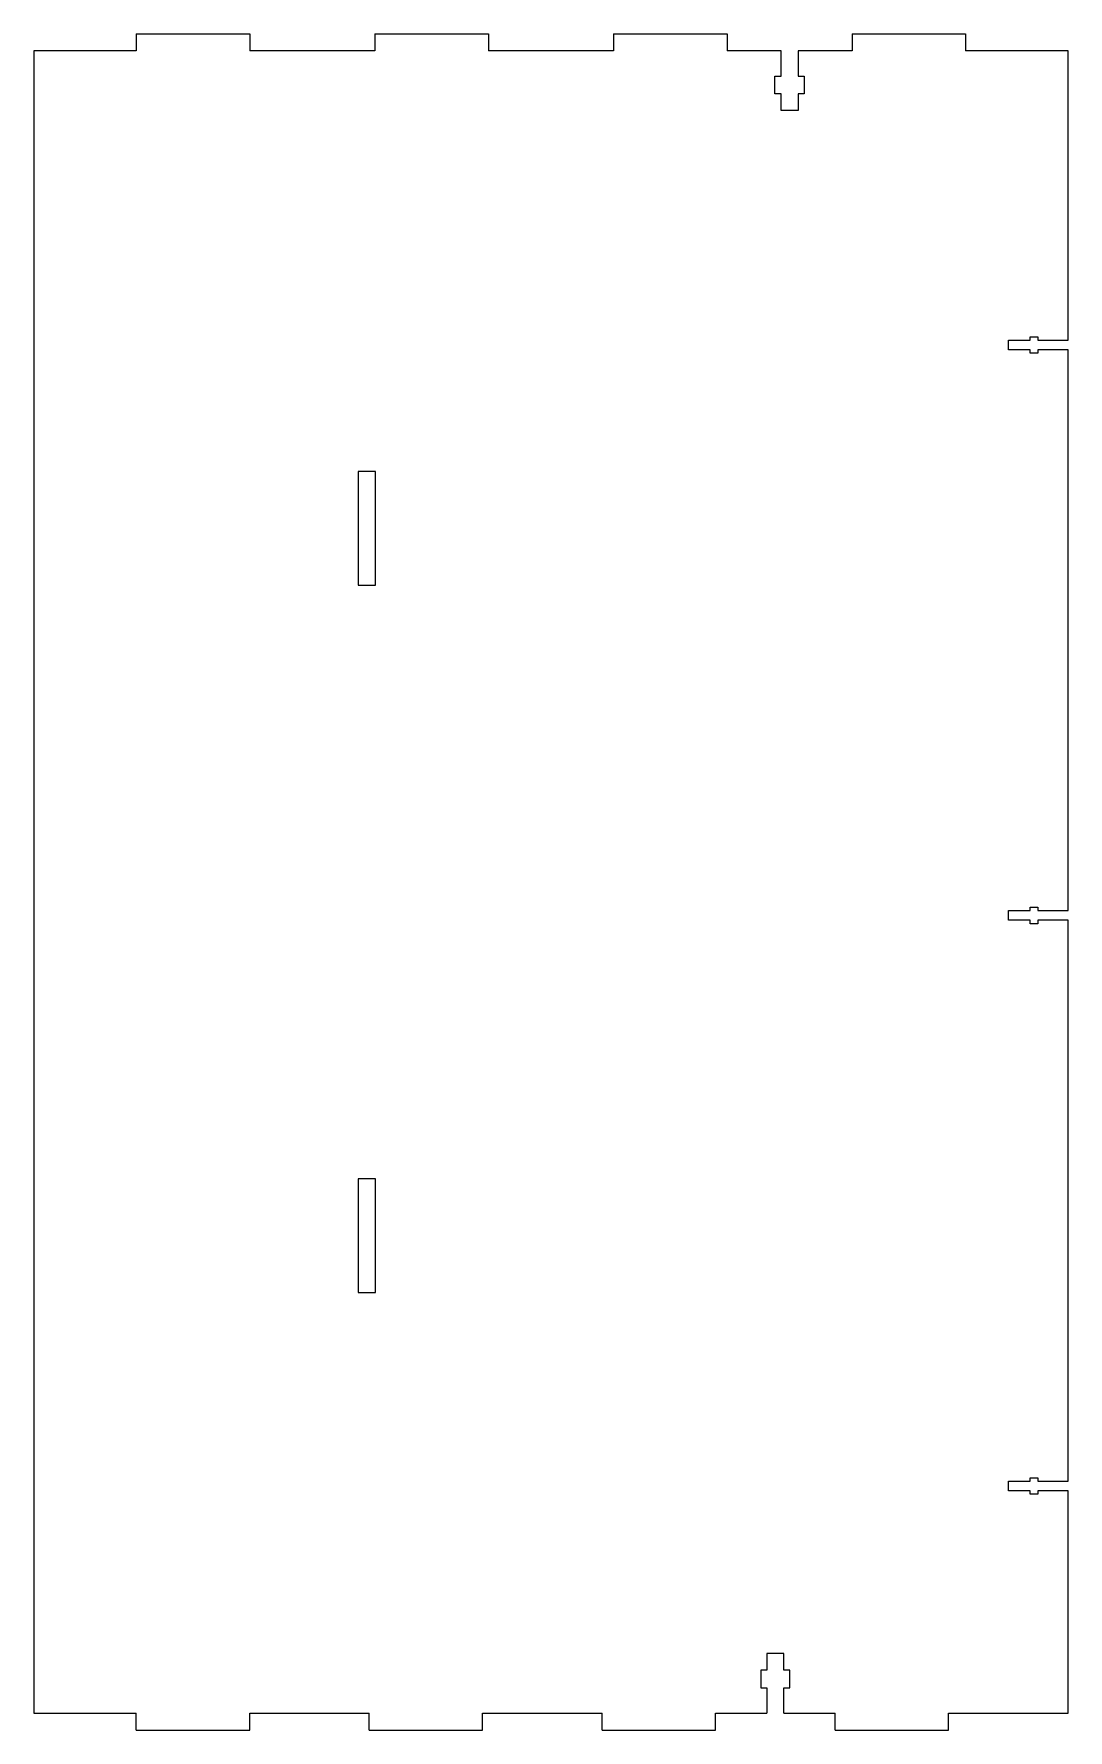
# Model space of a CAD drawing. Header units: millimetres. Extents: x 0 to 364, y 0 to 598.
import ezdxf

# ---------------------------------------------------------------- set-up
doc = ezdxf.new("R2010")
doc.units = ezdxf.units.MM

msp = doc.modelspace()

# ---------------------------------------------------------------- linework, layer by layer
at = {"color": 7, "linetype": 'Continuous', "lineweight": 25}
for p, q in [((36, 597.6), (76, 597.6)), ((36, 597.6), (36, 591.6)), ((76, 597.6), (76, 591.6)), ((120.075, 597.6), (160.075, 597.6)), ((120.075, 597.6), (120.075, 591.6)), ((160.075, 597.6), (160.075, 591.6)), ((204.15, 597.6), (244.15, 597.6)), ((204.15, 597.6), (204.15, 591.6)), ((244.15, 597.6), (244.15, 591.6)), ((288.225, 597.6), (328.225, 597.6)), ((288.225, 597.6), (288.225, 591.6)), ((328.225, 597.6), (328.225, 591.6)), ((36, 591.6), (0, 591.6)), ((0, 591.6), (0, 6)), ((120.075, 591.6), (76, 591.6)), ((204.15, 591.6), (160.075, 591.6)), ((263.1875, 591.6), (244.15, 591.6)), ((263.1875, 582.7), (263.1875, 591.6)), ((288.225, 591.6), (269.1875, 591.6)), ((269.1875, 591.6), (269.1875, 582.7)), ((364.3, 591.6), (328.225, 591.6)), ((364.3, 489.7), (364.3, 591.6)), ((261.0375, 576.5), (261.0375, 582.7)), ((261.0375, 582.7), (263.1875, 582.7)), ((269.1875, 582.7), (271.3375, 582.7)), ((271.3375, 582.7), (271.3375, 576.5)), ((263.1875, 576.5), (261.0375, 576.5)), ((263.1875, 570.6), (263.1875, 576.5)), ((271.3375, 576.5), (269.1875, 576.5)), ((269.1875, 576.5), (269.1875, 570.6)), ((269.1875, 570.6), (263.1875, 570.6)), ((351, 489.7), (351, 490.9)), ((351, 490.9), (353.6, 490.9)), ((353.6, 490.9), (353.6, 489.7)), ((343.3, 486.3), (343.3, 489.7)), ((343.3, 489.7), (351, 489.7)), ((351, 486.3), (343.3, 486.3)), ((351, 485.1), (351, 486.3)), ((353.6, 485.1), (351, 485.1)), ((353.6, 489.7), (364.3, 489.7)), ((364.3, 486.3), (353.6, 486.3)), ((353.6, 486.3), (353.6, 485.1)), ((364.3, 288.7), (364.3, 486.3)), ((114.225, 443.475), (114.225, 403.325)), ((120.375, 443.475), (114.225, 443.475)), ((120.375, 403.325), (120.375, 443.475)), ((114.225, 403.325), (120.375, 403.325)), ((343.3, 285.3), (343.3, 288.7)), ((343.3, 288.7), (351, 288.7)), ((351, 288.7), (351, 289.9)), ((351, 289.9), (353.6, 289.9)), ((353.6, 289.9), (353.6, 288.7)), ((353.6, 288.7), (364.3, 288.7)), ((351, 285.3), (343.3, 285.3)), ((351, 284.1), (351, 285.3)), ((353.6, 284.1), (351, 284.1)), ((364.3, 285.3), (353.6, 285.3)), ((353.6, 285.3), (353.6, 284.1)), ((364.3, 87.7), (364.3, 285.3)), ((114.225, 194.275), (114.225, 154.125)), ((120.375, 194.275), (114.225, 194.275)), ((120.375, 154.125), (120.375, 194.275)), ((114.225, 154.125), (120.375, 154.125)), ((343.3, 84.3), (343.3, 87.7)), ((343.3, 87.7), (351, 87.7)), ((351, 84.3), (343.3, 84.3)), ((351, 87.7), (351, 88.9)), ((351, 88.9), (353.6, 88.9)), ((351, 83.1), (351, 84.3)), ((353.6, 88.9), (353.6, 87.7)), ((353.6, 87.7), (364.3, 87.7)), ((364.3, 84.3), (353.6, 84.3)), ((353.6, 84.3), (353.6, 83.1)), ((364.3, 6), (364.3, 84.3)), ((353.6, 83.1), (351, 83.1)), ((258.1875, 27), (258.1875, 21.1)), ((264.1875, 27), (258.1875, 27)), ((264.1875, 21.1), (264.1875, 27)), ((256.0375, 21.1), (256.0375, 14.9)), ((258.1875, 21.1), (256.0375, 21.1)), ((266.3375, 21.1), (264.1875, 21.1)), ((266.3375, 14.9), (266.3375, 21.1)), ((256.0375, 14.9), (258.1875, 14.9)), ((258.1875, 14.9), (258.1875, 6)), ((264.1875, 14.9), (266.3375, 14.9)), ((264.1875, 6), (264.1875, 14.9)), ((0, 6), (36, 6)), ((36, 0), (36, 6)), ((76, 0), (76, 6)), ((76, 6), (118.075, 6)), ((118.075, 0), (118.075, 6)), ((158.075, 0), (158.075, 6)), ((158.075, 6), (200.15, 6)), ((200.15, 0), (200.15, 6)), ((240.15, 0), (240.15, 6)), ((240.15, 6), (258.1875, 6)), ((264.1875, 6), (282.225, 6)), ((282.225, 0), (282.225, 6)), ((322.225, 0), (322.225, 6)), ((322.225, 6), (364.3, 6)), ((36, 0), (76, 0)), ((118.075, 0), (158.075, 0)), ((200.15, 0), (240.15, 0)), ((282.225, 0), (322.225, 0))]:
    msp.add_line(p, q, dxfattribs=at)

doc.saveas('drawing.dxf')
